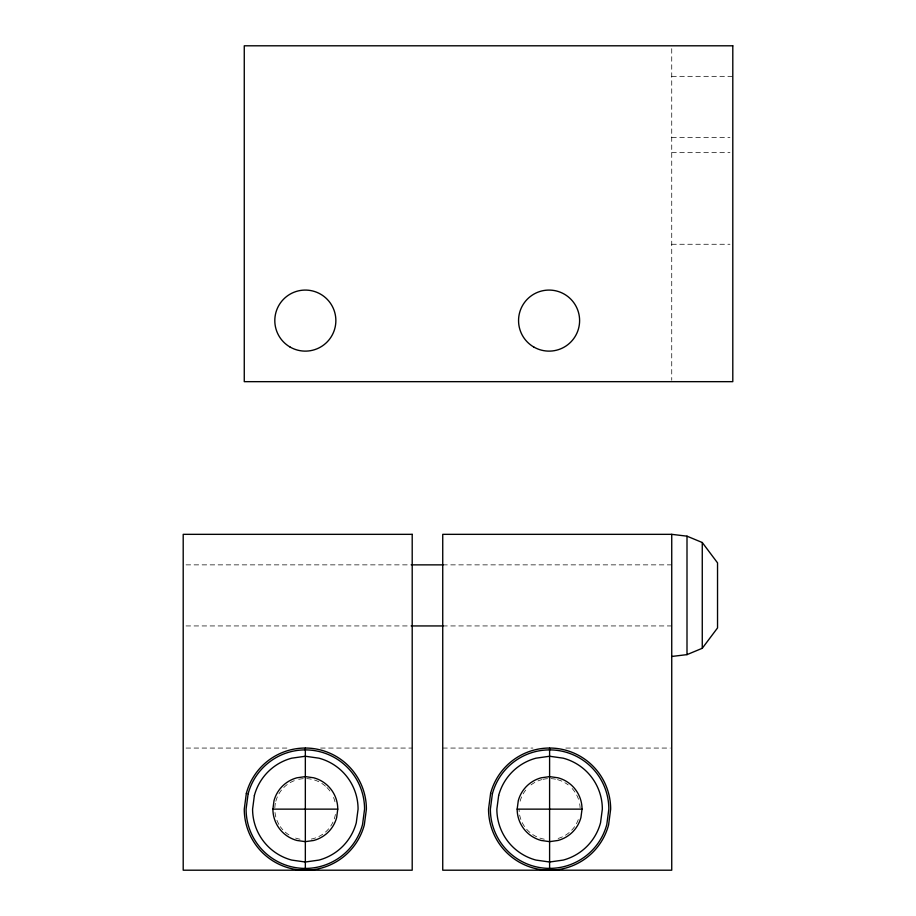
<?xml version="1.0" encoding="UTF-8"?>
<svg xmlns="http://www.w3.org/2000/svg" width="916" height="916" viewBox="0 0 916 916"><rect width="100%" height="100%" fill="white"/><g stroke="black" fill="none" stroke-linecap="round" stroke-linejoin="round"><path stroke-width="0.69" stroke-dasharray="4.58 3.44" d="M671.737 76.337L732.8 76.337M671.737 137.4L729.96 137.4M671.737 152.663L729.96 152.663M671.737 244.263L729.96 244.263M186.062 564.863L412.2 564.863M442.737 564.863L671.737 564.863M186.04 625.937L412.2 625.937M442.737 625.937L671.737 625.937M186.062 748.063L289.113 748.063M320.6 748.063L412.2 748.063M442.737 748.063L532.906 748.063M565.825 748.063L670.306 748.063M671.737 48.663L671.737 380.243M335.405 814.438A30.537 30.537 0 0 1 310.639 839.205M300.024 839.205A30.537 30.537 0 0 1 293.647 837.338M288.929 834.888A30.537 30.537 0 0 1 283.742 830.72M282.826 829.77A30.537 30.537 0 0 1 280.319 826.644M278.888 824.4A30.537 30.537 0 0 1 274.8 809.137M274.834 807.809A30.537 30.537 0 0 1 275.521 802.519M275.842 801.225A30.537 30.537 0 0 1 297.425 779.642M298.719 779.321A30.537 30.537 0 0 1 325.97 786.626M326.92 787.542A30.537 30.537 0 0 1 331.775 793.863M333.538 797.447A30.537 30.537 0 0 1 335.405 803.824M578.294 819.568A30.537 30.537 0 0 1 554.913 839.205M544.287 839.205A30.537 30.537 0 0 1 519.063 809.137M520.105 801.225A30.537 30.537 0 0 1 522.521 795.031M523.162 793.863A30.537 30.537 0 0 1 527.089 788.504M531.017 784.909A30.537 30.537 0 0 1 541.7 779.642M542.982 779.321A30.537 30.537 0 0 1 556.218 779.321M557.5 779.642A30.537 30.537 0 0 1 568.183 784.909M572.111 788.504A30.537 30.537 0 0 1 576.038 793.863M576.679 795.031A30.537 30.537 0 0 1 579.095 801.225M579.668 803.824A30.537 30.537 0 0 1 580.103 807.809"/><path stroke-width="1.37" d="M272.899 809.137L273.999 800.733A32.438 32.438 0 0 1 296.933 777.798L305.337 776.608L313.73 777.798A32.438 32.438 0 0 1 337.764 809.137L336.664 817.53A32.438 32.438 0 0 1 313.73 840.464L305.337 841.655L296.933 840.464A32.438 32.438 0 0 1 272.899 809.137L337.764 809.137M517.162 809.137L518.273 800.733A32.438 32.438 0 0 1 541.207 777.798L549.6 776.608L557.993 777.798A32.438 32.438 0 0 1 582.038 809.137L580.927 817.53A32.438 32.438 0 0 1 557.993 840.464L549.6 841.655L541.207 840.464A32.438 32.438 0 0 1 517.162 809.137L582.038 809.137M671.737 656.463L687 654.631L702.263 648.288L717.537 627.929L717.537 562.871L702.263 542.512L687 536.169L671.737 534.337L442.737 534.337L442.737 870.2L671.737 870.2L671.737 534.337M411.753 564.863L443.184 564.863M411.753 625.937L443.184 625.937M702.263 542.512L702.263 648.288M687 536.169L687 654.631M549.6 748.063L549.6 870.2M305.337 748.063L305.337 870.2M246.347 793.325L244.263 809.137A61.063 61.063 0 0 0 364.316 824.938L366.4 809.137A61.063 61.063 0 0 0 246.347 793.325M248.121 793.806L246.095 809.137A59.231 59.231 0 0 0 362.553 824.469L364.568 809.137A59.231 59.231 0 0 0 248.121 793.806M254.385 795.477L252.587 809.137A52.739 52.739 0 0 0 291.677 860.078L305.337 862.013L318.986 860.078A52.739 52.739 0 0 0 356.278 822.786L358.076 809.137A52.739 52.739 0 0 0 318.986 758.185L305.337 756.25L291.677 758.185A52.739 52.739 0 0 0 254.385 795.477M490.61 793.325L488.537 809.137A61.063 61.063 0 0 0 608.59 824.938L610.663 809.137A61.063 61.063 0 0 0 490.61 793.325M492.384 793.806L490.369 809.137A59.231 59.231 0 0 0 606.816 824.469L608.831 809.137A59.231 59.231 0 0 0 492.384 793.806M498.659 795.477L496.861 809.137A52.739 52.739 0 0 0 535.952 860.078L549.6 862.013L563.248 860.078A52.739 52.739 0 0 0 600.541 822.786L602.339 809.137A52.739 52.739 0 0 0 563.248 758.185L549.6 756.25L535.952 758.185A52.739 52.739 0 0 0 498.659 795.477M732.8 45.8L244.263 45.8L244.263 381.663L732.8 381.663L732.8 45.8M412.2 534.337L183.2 534.337L183.2 870.2L412.2 870.2L412.2 534.337M533.81 347.038A30.537 30.537 0 0 0 579.61 320.6A30.537 30.537 0 0 0 533.81 294.162A30.537 30.537 0 0 0 533.81 347.038M290.063 347.038A30.537 30.537 0 0 0 335.863 320.6A30.537 30.537 0 0 0 290.063 294.162A30.537 30.537 0 0 0 290.063 347.038"/></g></svg>
